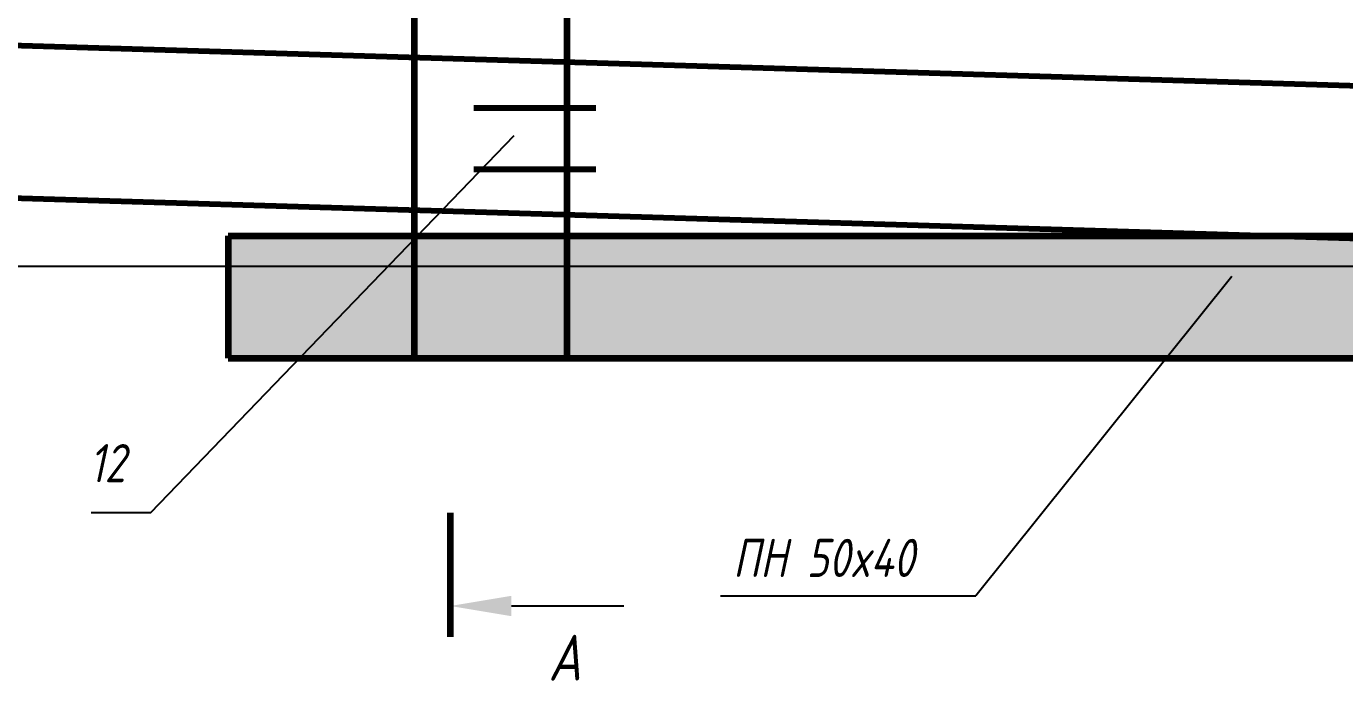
# Model space of a CAD drawing. Header units: millimetres. Extents: x -92220 to 11040, y -5929 to 27498.
# Drawn here: x -66.1 to 365.6, y -105.7 to 108.7 of the extents above; entities that cross this region are included whole.
import ezdxf
from ezdxf.enums import TextEntityAlignment as Align

# ---------------------------------------------------------------- set-up
doc = ezdxf.new("R2010")
doc.units = ezdxf.units.MM
doc.layers.add('12 Канализация 1', color=7, linetype='Continuous')
doc.layers.add('17 Конструкции 2', color=7, linetype='Continuous')
doc.styles.get("Standard").update_dxf_attribs({"font": 'arial.ttf'})
doc.styles.add('ГОСТ-ISOCPEUR', font='isocpeui.ttf', dxfattribs={"width": 0.8})
doc.dimstyles.new('ISO-25', dxfattribs={"dimtxt": 2.5, "dimasz": 2.5, "dimexe": 1.25, "dimexo": 0.625, "dimtad": 1, "dimtxsty": 'Standard', "dimcen": 2.5, "dimadec": 0, "dimazin": 0, "dimtfac": 1, "dimtmove": 0, "dimatfit": 3, "dimfxl": 1, "dimarcsym": 0})

# ---------------------------------------------------------------- blocks, each defined once
blk = doc.blocks.new('*D63')
at = {"layer": '12 Канализация 1', "color": 0, "lineweight": -2}
for p, q in [((-2698.68, 131.19), (-2902.67, 137.31)), ((-2881.12, 30), (-2904.28, 30))]:
    blk.add_line(p, q, dxfattribs=at)
blk.add_arc((674.23, 30), 3568.51, 178.60276, 179.67888, dxfattribs=at)
at = {"layer": '12 Канализация 1', "color": 0}
for points in [[(-2889.88, 116.92), (-2896.55, 117.11), (-2892.67, 137.01)], [(-2897.55, 50.01), (-2890.89, 49.99), (-2894.28, 30)]]:
    blk.add_solid(points, dxfattribs=at)
at = {"layer": 'Defpoints', "color": 0}
for p in [(-2698.68, 131.19), (-2893.56, 101.34), (-2881.12, 30), (674.23, 30), (674.23, 30)]:
    blk.add_point(p, dxfattribs=at)
at = {"layer": '12 Канализация 1', "color": 0, "insert": (-2911.47, 83.77), "char_height": 12.5, "attachment_point": 5, "rotation": 89.1408}
blk.add_mtext('1,72%%d', dxfattribs=at)
blk = doc.blocks.new('скользящее крепление')
at = {"color": 0, "lineweight": -2}
for p, q in [((0, 0), (0, 20)), ((10, 0), (10, 20))]:
    blk.add_line(p, q, dxfattribs=at)

msp = doc.modelspace()

# ---------------------------------------------------------------- hatches: boundary and pattern name
at = {"layer": '17 Конструкции 2'}
for points in [[(61, 0), (61, 40), (0, 40), (0, 0)], [(111, 0), (111, 40), (61, 40), (61, 0)], [(401.04, 0), (401.04, 40), (111, 40), (111, 0)]]:
    msp.add_hatch(color=9, dxfattribs=at).paths.add_polyline_path(points)

# ---------------------------------------------------------------- linework, layer by layer
at = {"color": 7, "lineweight": 100}
msp.add_line((72.7, -50.68), (72.7, -91.31), dxfattribs=at)
at = {"color": 7}
msp.add_line((92.7, -81.24), (129.53, -81.24), dxfattribs=at)
msp.add_solid([(92.7, -84.57), (72.7, -81.24), (92.7, -77.91)], dxfattribs=at)
at = {"layer": '12 Канализация 1', "lineweight": 80}
for p, q in [((674.23, 80), (-2696.94, 181.14)), ((674.23, 30), (-2698.68, 131.19))]:
    msp.add_line(p, q, dxfattribs=at)
at = {"layer": '12 Канализация 1'}
msp.add_line((674.23, 30), (-2881.12, 30), dxfattribs=at)
at = {"layer": '12 Канализация 1', "flags": 128}
msp.add_lwpolyline([(93.48, 72.78), (-25.44, -50.76), (-44.86, -50.76)], dxfattribs=at)
at = {"layer": '17 Конструкции 2', "lineweight": 90}
for p, q in [((61, 0), (61, 471.51)), ((111, 0), (111, 471.51)), ((0, 40), (905.39, 40)), ((0, 40), (0, 0)), ((0, 0), (905.39, 0))]:
    msp.add_line(p, q, dxfattribs=at)
at = {"layer": '17 Конструкции 2'}
for p in [(328.66, 26.7), (161.24, -77.91)]:
    msp.add_line(p, (244.82, -77.91), dxfattribs=at)

# ---------------------------------------------------------------- block references
at = {"layer": '12 Канализация 1', "color": 5, "lineweight": 80, "xscale": 2, "yscale": 2, "zscale": 2, "rotation": 90}
msp.add_blockref('скользящее крепление', (120.42, 61.81), dxfattribs=at)

# ---------------------------------------------------------------- texts
at = {"color": 7, "style": 'ГОСТ-ISOCPEUR', "width": 0.8}
msp.add_text('А', height=15, dxfattribs=at).set_placement((115.61, -105.67), align=Align.RIGHT)
at = {"layer": '12 Канализация 1', "linetype": 'Continuous', "style": 'ГОСТ-ISOCPEUR', "width": 0.8}
msp.add_text('12', height=12.5, dxfattribs=at).set_placement((-45.51, -40.69))
at = {"layer": '17 Конструкции 2', "insert": (165.3, -71.73), "char_height": 12.5, "width": 92.0683, "attachment_point": 7, "style": 'ГОСТ-ISOCPEUR'}
msp.add_mtext('{ПН 50x40}', dxfattribs=at)

# ---------------------------------------------------------------- dimensions: what is measured, and where the dimension line sits
at = {"layer": '12 Канализация 1'}
dim = msp.add_angular_dim_2l(base=(-2893.56, 101.34), line1=((674.23, 30), (-2698.68, 131.19)), line2=((674.23, 30), (-2881.12, 30)), dimstyle='ISO-25', override={"dimtxt": 12.5, "dimasz": 20, "dimexe": 10, "dimexo": 0, "dimgap": 10, "dimdec": 0, "dimadec": 2}, dxfattribs=at)
dim.commit()
dim.dimension.update_dxf_attribs({"geometry": '*D63', "text_midpoint": (-2893.88, 83.51), "dimtype": 162})

doc.saveas('drawing.dxf')
